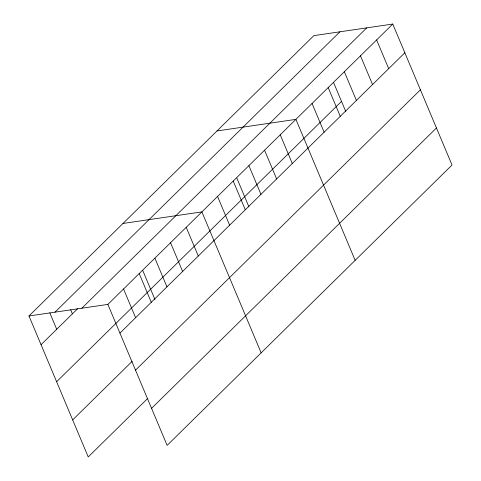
<?xml version="1.0" encoding="UTF-8"?>
<svg xmlns="http://www.w3.org/2000/svg" width="481" height="481" viewBox="0 0 481 481"><rect width="100%" height="100%" fill="white"/><g stroke="black" fill="none" stroke-linecap="round" stroke-linejoin="round"><path stroke-width="0.72" d="M147.775 398.352L88.233 456.95L28.974 315.981L313.871 35.624L392.767 24.05L452.026 165.019L167.129 445.376L107.87 304.407L392.767 24.05M55.014 312.163L339.905 31.806M41.047 344.697L77.609 308.718M81.836 308.225L366.732 27.868M56.62 381.74L341.51 101.383M119.943 333.123L404.84 52.766M72.661 419.907L132.203 361.309M135.516 370.166L420.412 89.809M151.557 408.333L436.453 127.976M217.003 130.946L295.905 119.372L355.158 260.341M122.992 223.461L201.888 211.893L261.147 352.856M28.974 315.981L107.87 304.407M376.623 39.935L388.696 68.651M360.479 55.826L372.553 84.542M344.336 71.711L356.409 100.427M333.724 82.858L345.809 111.604M328.192 87.596L340.259 116.312M312.049 103.487L324.116 132.203M280.237 134.794L292.304 163.51M264.562 150.21L276.635 178.926M248.893 165.632L260.967 194.348M236.862 178.18L248.948 206.926M233.225 181.048L245.298 209.764M217.556 196.47L229.629 225.186M186.219 227.309L198.292 256.024M170.551 242.731L182.624 271.446M154.882 258.147L166.949 286.862M142.845 270.701L154.93 299.447M139.213 273.569L151.281 302.284M123.545 288.991L135.612 317.707M70.659 309.758L72.384 313.859M49.82 312.866L56.716 329.281"/></g></svg>
